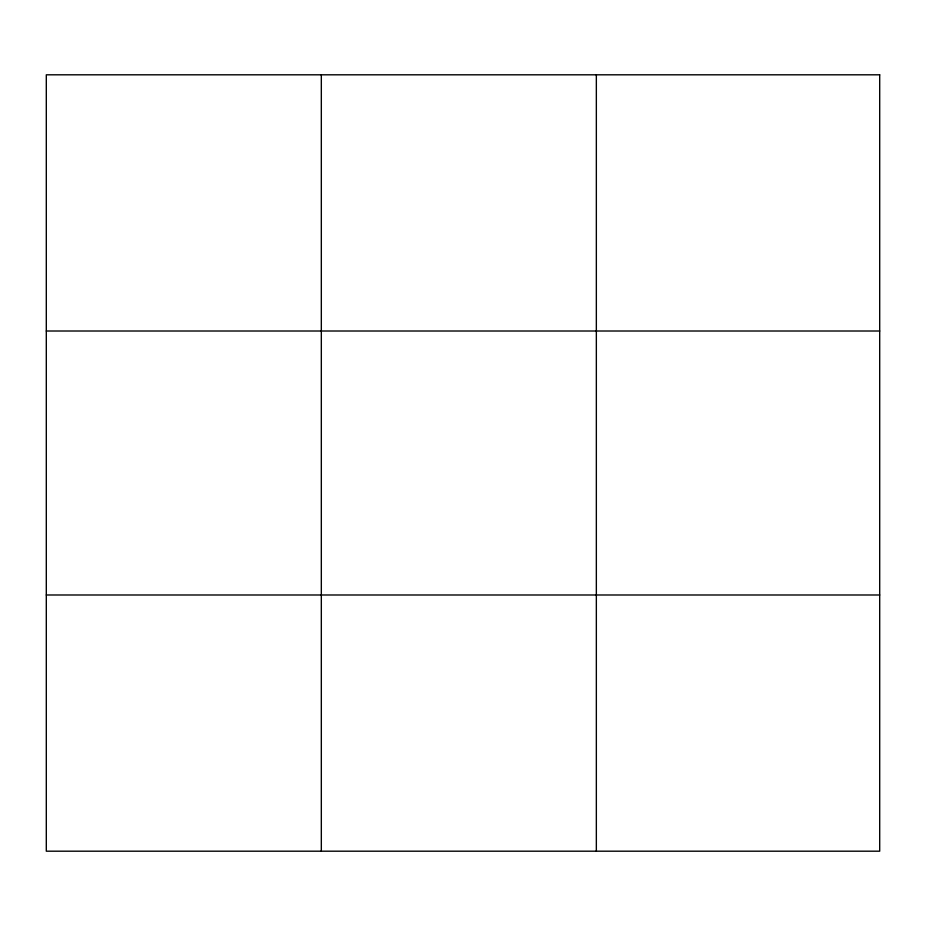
<?xml version="1.0" encoding="UTF-8"?>
<svg xmlns="http://www.w3.org/2000/svg" width="926" height="926" viewBox="0 0 926 926"><rect width="100%" height="100%" fill="white"/><g stroke="black" fill="none" stroke-linecap="round" stroke-linejoin="round"><path stroke-width="1.39" d="M321.322 74.809L321.322 851.191M596.344 74.809L596.344 851.191M46.3 331.01L879.7 331.01M46.3 594.99L879.7 594.99M879.7 74.809L879.7 851.191L46.3 851.191L46.3 74.809L879.7 74.809"/></g></svg>
